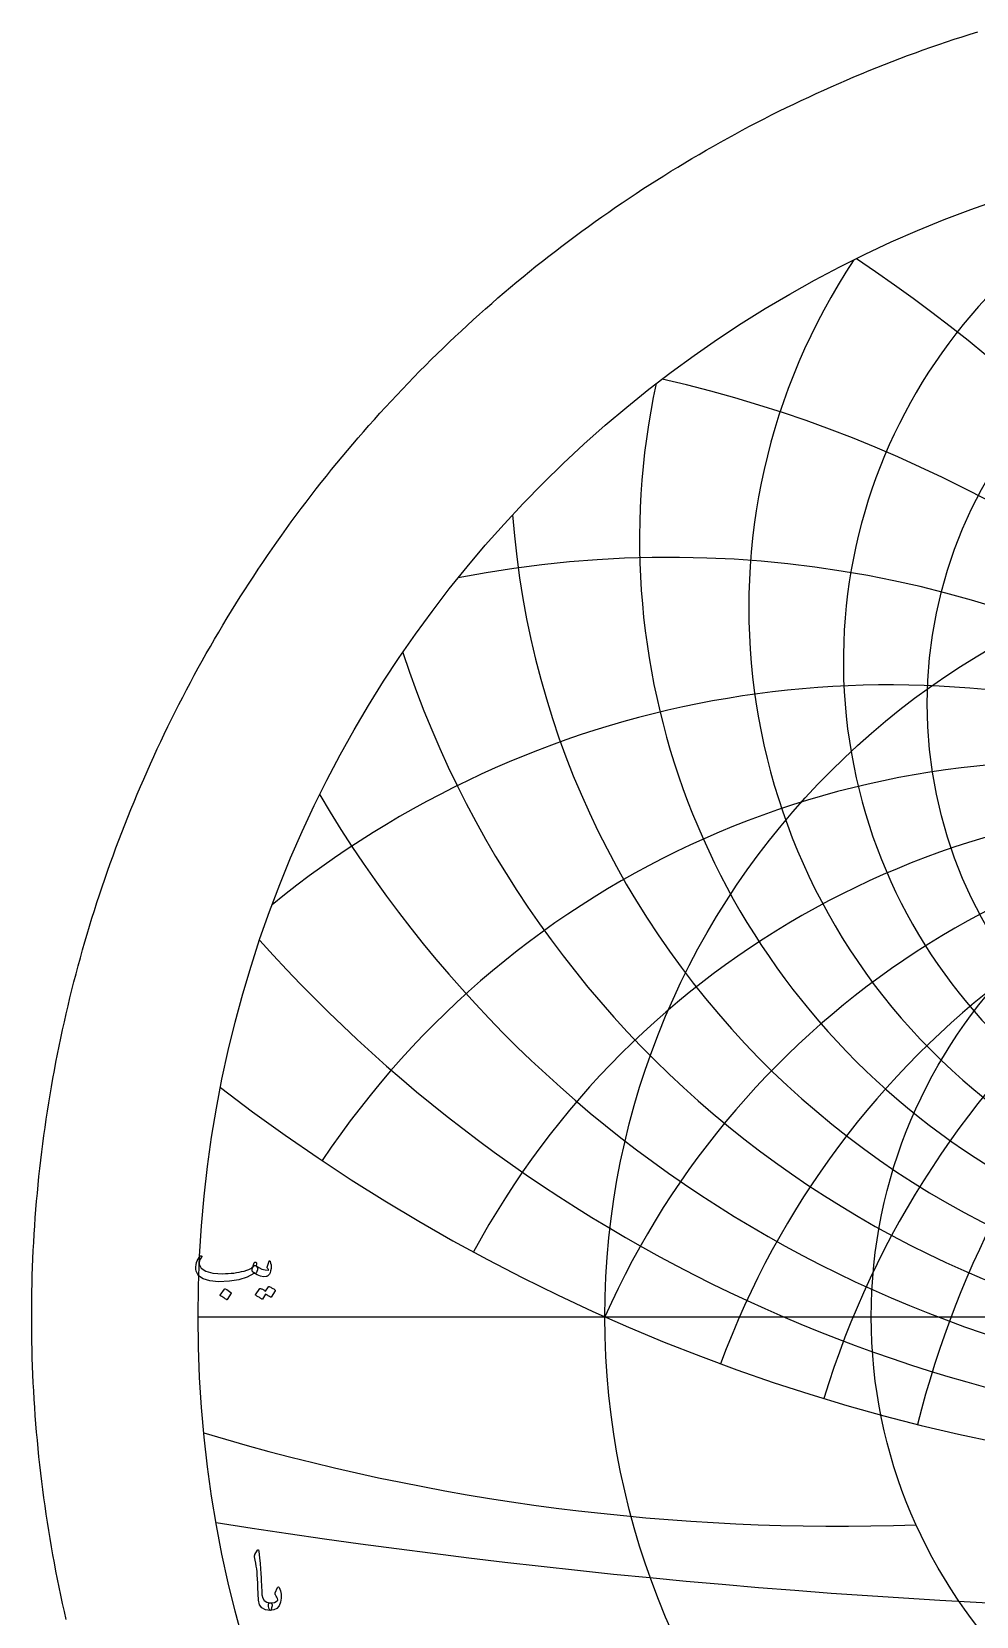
# Model space of a CAD drawing. Header units: millimetres. Extents: x -68 to 68, y -68 to 70.
# Drawn here: x -68.5 to -20.4, y -15.3 to 65.4 of the extents above; entities that cross this region are included whole.
import ezdxf

# ---------------------------------------------------------------- set-up
doc = ezdxf.new("R2010")
doc.units = ezdxf.units.MM
for name, color, linetype in [('CUT_OUTER', 1, 'Continuous'), ('ENGRAVE', 7, 'Continuous'), ('ENGRAVE_FINE', 8, 'Continuous'), ('TEXT', 5, 'Continuous')]:
    doc.layers.add(name, color=color, linetype=linetype)

msp = doc.modelspace()

# ---------------------------------------------------------------- linework, layer by layer
at = {"layer": 'CUT_OUTER'}
msp.add_lwpolyline([(-66.7179, -15.4126), (-66.8112, -15.003), (-66.902, -14.5927), (-66.9903, -14.182), (-67.076, -13.7706), (-67.1593, -13.3588), (-67.24, -12.9465), (-67.3181, -12.5337), (-67.3938, -12.1204), (-67.4669, -11.7066), (-67.5374, -11.2924), (-67.6055, -10.8778), (-67.6709, -10.4628), (-67.7339, -10.0474), (-67.7942, -9.6316), (-67.8521, -9.2154), (-67.9073, -8.7989), (-67.96, -8.3821), (-68.0102, -7.9649), (-68.0578, -7.5475), (-68.1028, -7.1297), (-68.1453, -6.7117), (-68.1852, -6.2935), (-68.2225, -5.875), (-68.2573, -5.4563), (-68.2895, -5.0373), (-68.3191, -4.6182), (-68.3461, -4.1989), (-68.3706, -3.7795), (-68.3925, -3.3599), (-68.4118, -2.9402), (-68.4286, -2.5204), (-68.4428, -2.1005), (-68.4544, -1.6805), (-68.4634, -1.2604), (-68.4698, -0.8403), (-68.4737, -0.4202), (-68.475, 0), (-68.4737, 0.4202), (-68.4698, 0.8403), (-68.4634, 1.2604), (-68.4544, 1.6805), (-68.4428, 2.1005), (-68.4286, 2.5204), (-68.4118, 2.9402), (-68.3925, 3.3599), (-68.3706, 3.7795), (-68.3461, 4.1989), (-68.3191, 4.6182), (-68.2895, 5.0373), (-68.2573, 5.4563), (-68.2225, 5.875), (-68.1852, 6.2935), (-68.1453, 6.7117), (-68.1028, 7.1297), (-68.0578, 7.5475), (-68.0102, 7.9649), (-67.96, 8.3821), (-67.9073, 8.7989), (-67.8521, 9.2154), (-67.7942, 9.6316), (-67.7339, 10.0474), (-67.6709, 10.4628), (-67.6055, 10.8778), (-67.5374, 11.2924), (-67.4669, 11.7066), (-67.3938, 12.1204), (-67.3181, 12.5337), (-67.24, 12.9465), (-67.1593, 13.3588), (-67.076, 13.7706), (-66.9903, 14.182), (-66.902, 14.5927), (-66.8112, 15.003), (-66.7179, 15.4126), (-66.6221, 15.8217), (-66.5237, 16.2302), (-66.4229, 16.6381), (-66.3196, 17.0453), (-66.2137, 17.4519), (-66.1054, 17.8579), (-65.9946, 18.2632), (-65.8813, 18.6677), (-65.7655, 19.0716), (-65.6472, 19.4748), (-65.5265, 19.8772), (-65.4033, 20.2789), (-65.2776, 20.6799), (-65.1495, 21.08), (-65.0189, 21.4794), (-64.8859, 21.8779), (-64.7505, 22.2756), (-64.6126, 22.6725), (-64.4722, 23.0685), (-64.3295, 23.4637), (-64.1843, 23.858), (-64.0367, 24.2513), (-63.8867, 24.6438), (-63.7343, 25.0354), (-63.5795, 25.4259), (-63.4222, 25.8156), (-63.2627, 26.2042), (-63.1007, 26.5919), (-62.9363, 26.9786), (-62.7696, 27.3643), (-62.6005, 27.7489), (-62.4291, 28.1325), (-62.2553, 28.515), (-62.0791, 28.8965), (-61.9007, 29.2768), (-61.7199, 29.6561), (-61.5367, 30.0342), (-61.3513, 30.4113), (-61.1635, 30.7871), (-60.9735, 31.1618), (-60.7811, 31.5354), (-60.5865, 31.9077), (-60.3896, 32.2789), (-60.1904, 32.6488), (-59.9889, 33.0175), (-59.7852, 33.385), (-59.5792, 33.7512), (-59.371, 34.1161), (-59.1605, 34.4798), (-58.9479, 34.8421), (-58.733, 35.2032), (-58.5159, 35.5629), (-58.2965, 35.9213), (-58.075, 36.2783), (-57.8513, 36.634), (-57.6255, 36.9882), (-57.3974, 37.3411), (-57.1672, 37.6926), (-56.9349, 38.0427), (-56.7004, 38.3913), (-56.4638, 38.7385), (-56.225, 39.0842), (-55.9841, 39.4285), (-55.7411, 39.7712), (-55.4961, 40.1125), (-55.2489, 40.4523), (-54.9996, 40.7905), (-54.7483, 41.1272), (-54.4949, 41.4624), (-54.2395, 41.796), (-53.982, 42.128), (-53.7225, 42.4584), (-53.461, 42.7873), (-53.1974, 43.1145), (-52.9319, 43.4401), (-52.6644, 43.764), (-52.3948, 44.0864), (-52.1233, 44.407), (-51.8499, 44.726), (-51.5745, 45.0433), (-51.2971, 45.3589), (-51.0178, 45.6728), (-50.7366, 45.985), (-50.4535, 46.2954), (-50.1685, 46.6042), (-49.8816, 46.9111), (-49.5928, 47.2163), (-49.3022, 47.5197), (-49.0097, 47.8213), (-48.7153, 48.1211), (-48.4191, 48.4191), (-48.1211, 48.7153), (-47.8213, 49.0097), (-47.5197, 49.3022), (-47.2163, 49.5928), (-46.9111, 49.8816), (-46.6042, 50.1685), (-46.2954, 50.4535), (-45.985, 50.7366), (-45.6728, 51.0178), (-45.3589, 51.2971), (-45.0433, 51.5745), (-44.726, 51.8499), (-44.407, 52.1233), (-44.0864, 52.3948), (-43.764, 52.6644), (-43.4401, 52.9319), (-43.1145, 53.1974), (-42.7873, 53.461), (-42.4584, 53.7225), (-42.128, 53.982), (-41.796, 54.2395), (-41.4624, 54.4949), (-41.1272, 54.7483), (-40.7905, 54.9996), (-40.4523, 55.2489), (-40.1125, 55.4961), (-39.7712, 55.7411), (-39.4285, 55.9841), (-39.0842, 56.225), (-38.7385, 56.4638), (-38.3913, 56.7004), (-38.0427, 56.9349), (-37.6926, 57.1672), (-37.3411, 57.3974), (-36.9882, 57.6255), (-36.634, 57.8513), (-36.2783, 58.075), (-35.9213, 58.2965), (-35.5629, 58.5159), (-35.2032, 58.733), (-34.8421, 58.9479), (-34.4798, 59.1605), (-34.1161, 59.371), (-33.7512, 59.5792), (-33.385, 59.7852), (-33.0175, 59.9889), (-32.6488, 60.1904), (-32.2789, 60.3896), (-31.9077, 60.5865), (-31.5354, 60.7811), (-31.1618, 60.9735), (-30.7871, 61.1635), (-30.4113, 61.3513), (-30.0342, 61.5367), (-29.6561, 61.7199), (-29.2768, 61.9007), (-28.8965, 62.0791), (-28.515, 62.2553), (-28.1325, 62.4291), (-27.7489, 62.6005), (-27.3643, 62.7696), (-26.9786, 62.9363), (-26.5919, 63.1007), (-26.2042, 63.2627), (-25.8156, 63.4222), (-25.4259, 63.5795), (-25.0354, 63.7343), (-24.6438, 63.8867), (-24.2513, 64.0367), (-23.858, 64.1843), (-23.4637, 64.3295), (-23.0685, 64.4722), (-22.6725, 64.6126), (-22.2756, 64.7505), (-21.8779, 64.8859), (-21.4794, 65.0189), (-21.08, 65.1495), (-20.6799, 65.2776), (-20.2789, 65.4033)], dxfattribs=at)
at = {"layer": 'ENGRAVE'}
msp.add_lwpolyline([(-60, 0), (60, 0)], dxfattribs=at)
for centre, radius in [((0, 0), 60), ((0, 31.2031), 22.8548), ((0, 0), 39.2754), ((0, 0), 25.7092)]:
    msp.add_circle(centre, radius, dxfattribs=at)
for centre, radius, start, end in [((0, 33.3497), 27.1291, 104.505507, 75.494493), ((0, 36.0775), 31.9495, 146.343028, 33.656972), ((0, 39.5703), 37.512, 167.806282, 12.193718), ((0, 44.107), 44.107, 184.286953, 355.713047), ((0, 50.1287), 52.1871, 198.225367, 341.774633), ((0, 58.3746), 62.5026, 210.596579, 329.403421), ((0, -17.4865), 42.9922, 24, 156), ((0, -17.4865), 42.9922, 24, 156), ((0, 70.1785), 76.3991, 221.90416, 318.09584), ((0, 88.2139), 96.5621, 232.445767, 307.554233), ((-27.3443, 102.0502), 112.7143, 253.31406, 271.993096)]:
    msp.add_arc(centre, radius, start, end, dxfattribs=at)
at = {"layer": 'ENGRAVE_FINE'}
for centre, radius, start, end in [((-74.4647, -17.4865), 85.9845, 6.519446, 56.062411), ((-74.4647, -17.4865), 85.9845, 6.519446, 56.062411), ((-51.2362, -17.4865), 66.8841, 8.847668, 77.154006), ((-51.2362, -17.4865), 66.8841, 8.847668, 77.154006), ((-36.0748, -17.4865), 56.1224, 11.320967, 100.963041), ((-36.0748, -17.4865), 56.1224, 11.320967, 100.963041), ((-24.8216, -17.4865), 49.6432, 13.992665, 129.228654), ((-24.8216, -17.4865), 49.6432, 13.992665, 129.228654), ((24.8216, -17.4865), 49.6432, 50.771346, 166.007335), ((24.8216, -17.4865), 49.6432, 50.771346, 166.007335), ((-15.6479, -17.4865), 45.7514, 16.930802, 146.227383), ((-15.6479, -17.4865), 45.7514, 16.930802, 146.227383), ((15.6479, -17.4865), 45.7514, 33.772617, 163.069198), ((15.6479, -17.4865), 45.7514, 33.772617, 163.069198), ((-7.5807, -17.4865), 43.6555, 20.225434, 151.570262), ((-7.5807, -17.4865), 43.6555, 20.225434, 151.570262), ((7.5807, -17.4865), 43.6555, 28.429738, 159.774566), ((7.5807, -17.4865), 43.6555, 28.429738, 159.774566), ((0, 367.1711), 382.2475, 261.109199, 278.890801)]:
    msp.add_arc(centre, radius, start, end, dxfattribs=at)
at = {"layer": 'TEXT'}
for points in [[(-57.045, 2.584), (-57.0409, 2.5819), (-57.037, 2.5797), (-57.0334, 2.5776), (-57.0301, 2.5755), (-57.0268, 2.5731), (-57.0232, 2.5701), (-57.0193, 2.5667), (-57.0152, 2.5627), (-56.9808, 2.5222), (-56.9673, 2.4648), (-56.9745, 2.3902), (-57.0024, 2.2987), (-57.0282, 2.2431), (-57.0546, 2.2082), (-57.0814, 2.1941), (-57.1089, 2.2008), (-57.1227, 2.2074), (-57.1344, 2.2103), (-57.144, 2.2095), (-57.1514, 2.205), (-57.5006, 2.0139), (-57.9179, 1.8793), (-58.4033, 1.801), (-58.9569, 1.7792), (-59.4045, 1.8175), (-59.7425, 1.9197), (-59.9708, 2.0858), (-60.0895, 2.3157), (-60.1079, 2.4243), (-60.1119, 2.5329), (-60.1015, 2.6415), (-60.0767, 2.7501), (-60.0429, 2.8461), (-60.0011, 2.9342), (-59.9514, 3.0143), (-59.8936, 3.0864), (-59.8827, 3.0955), (-59.8713, 3.1013), (-59.8593, 3.104), (-59.8468, 3.1035), (-59.8351, 3.0984), (-59.8255, 3.0918), (-59.8181, 3.0835), (-59.8127, 3.0737), (-59.8103, 3.0641), (-59.8117, 3.0524), (-59.8167, 3.0385), (-59.8255, 3.0226), (-59.8872, 2.9321), (-59.9277, 2.8437), (-59.9469, 2.7575), (-59.9447, 2.6734), (-59.8436, 2.4626), (-59.6083, 2.3115), (-59.239, 2.2199), (-58.7354, 2.188), (-58.5972, 2.1901), (-58.4592, 2.1965), (-58.3215, 2.2071), (-58.184, 2.2221), (-58.0476, 2.2412), (-57.9131, 2.2646), (-57.7804, 2.2923), (-57.6496, 2.3242), (-57.5227, 2.3604), (-57.4186, 2.3966), (-57.3375, 2.4328), (-57.2792, 2.469), (-57.2567, 2.4882), (-57.2361, 2.5116), (-57.2173, 2.5393), (-57.2004, 2.5712), (-57.1846, 2.6069), (-57.169, 2.6457), (-57.1537, 2.6878), (-57.1387, 2.733), (-57.1328, 2.7469), (-57.1238, 2.7586), (-57.1115, 2.7681), (-57.0961, 2.7756), (-57.0796, 2.7796), (-57.0641, 2.7788), (-57.0498, 2.7732), (-57.0365, 2.7628), (-57.0258, 2.7485), (-57.0194, 2.7309), (-57.0173, 2.7101), (-57.0194, 2.6862)], [(-57.1727, 2.2433), (-57.219, 2.2873), (-57.243, 2.3423), (-57.2446, 2.4086), (-57.2238, 2.4861), (-57.1788, 2.5555), (-57.1376, 2.5978), (-57.1001, 2.613), (-57.0663, 2.601), (-56.9066, 2.4954), (-56.7469, 2.4211), (-56.5872, 2.3783), (-56.4276, 2.3668), (-56.422, 2.3679), (-56.418, 2.3711), (-56.4156, 2.3764), (-56.4148, 2.3839), (-56.4188, 2.398), (-56.4308, 2.419), (-56.4507, 2.4469), (-56.4787, 2.4818), (-56.484, 2.4924), (-56.4872, 2.5031), (-56.4882, 2.5137), (-56.4872, 2.5244), (-56.385, 2.8182), (-56.3802, 2.8294), (-56.3743, 2.8373), (-56.3674, 2.8421), (-56.3594, 2.8437), (-56.3515, 2.8424), (-56.3445, 2.8384), (-56.3387, 2.8318), (-56.3339, 2.8224), (-56.302, 2.7269), (-56.2828, 2.6319), (-56.2764, 2.5374), (-56.2828, 2.4435), (-56.3036, 2.3266), (-56.3318, 2.2316), (-56.3674, 2.1584), (-56.4105, 2.1071), (-56.4433, 2.0789), (-56.4733, 2.0581), (-56.5008, 2.0448), (-56.5255, 2.039), (-56.6681, 2.0358), (-56.8236, 2.0688), (-56.9918, 2.138), (-57.1727, 2.2433)], [(-58.6588, 1.4002), (-58.6535, 1.4056), (-58.646, 1.4088), (-58.6364, 1.4098), (-58.6247, 1.4088), (-58.542, 1.3752), (-58.464, 1.3342), (-58.3908, 1.2858), (-58.3224, 1.2299), (-58.3158, 1.2214), (-58.3128, 1.2129), (-58.3136, 1.2044), (-58.3181, 1.1959), (-58.5183, 0.8722), (-58.5257, 0.8645), (-58.5353, 0.8627), (-58.547, 0.8667), (-58.5609, 0.8765), (-58.5728, 0.885), (-58.5917, 0.8978), (-58.6175, 0.9148), (-58.6503, 0.9361), (-58.6905, 0.9617), (-58.7386, 0.9915), (-58.7948, 1.0255), (-58.8589, 1.0639), (-58.8674, 1.0702), (-58.8717, 1.0766), (-58.8717, 1.083), (-58.8674, 1.0894)], [(-56.4148, 1.5195), (-56.4095, 1.5248), (-56.402, 1.528), (-56.3924, 1.5291), (-56.3807, 1.528), (-56.3388, 1.5123), (-56.2982, 1.495), (-56.259, 1.4761), (-56.2211, 1.4556), (-56.1842, 1.4332), (-56.1481, 1.4088), (-56.1129, 1.3821), (-56.0784, 1.3534), (-56.0718, 1.3446), (-56.0688, 1.3353), (-56.0696, 1.3255), (-56.0741, 1.3151), (-56.2785, 0.9915), (-56.2841, 0.9872), (-56.2924, 0.9872), (-56.3033, 0.9915), (-56.3169, 1), (-56.3262, 1.0078), (-56.3413, 1.0186), (-56.3624, 1.0323), (-56.3892, 1.049), (-56.4222, 1.0688), (-56.4616, 1.0921), (-56.5074, 1.1188), (-56.5596, 1.149), (-56.7214, 0.8978), (-56.7288, 0.8901), (-56.7384, 0.8882), (-56.7501, 0.8922), (-56.764, 0.9021), (-56.7759, 0.9106), (-56.7948, 0.9233), (-56.8206, 0.9404), (-56.8534, 0.9617), (-56.8936, 0.9872), (-56.9417, 1.017), (-56.9979, 1.0511), (-57.062, 1.0894), (-57.0687, 1.0958), (-57.0716, 1.1022), (-57.0708, 1.1086), (-57.0663, 1.115), (-56.8576, 1.4258), (-56.8523, 1.4311), (-56.8449, 1.4343), (-56.8353, 1.4354), (-56.8236, 1.4343), (-56.7879, 1.4227), (-56.7533, 1.4093), (-56.7198, 1.394), (-56.6873, 1.3768), (-56.6559, 1.3581), (-56.6256, 1.338), (-56.5963, 1.3165), (-56.5681, 1.2938)], [(-56.9677, -11.888), (-56.9595, -11.8752), (-56.9517, -11.8667), (-56.9445, -11.8624), (-56.9379, -11.8624), (-56.9278, -11.868), (-56.9187, -11.8848), (-56.9108, -11.9127), (-56.9038, -11.9518), (-56.8687, -12.2698), (-56.84, -12.5639), (-56.8176, -12.834), (-56.8016, -13.0802), (-56.7914, -13.2907), (-56.7819, -13.4794), (-56.7733, -13.6463), (-56.7654, -13.7913), (-56.7587, -13.9145), (-56.7532, -14.0159), (-56.7491, -14.0955), (-56.7463, -14.1532), (-56.7085, -14.3262), (-56.6249, -14.4534), (-56.4956, -14.5349), (-56.3205, -14.5705), (-56.2718, -14.5833), (-56.2406, -14.6131), (-56.2271, -14.66), (-56.2311, -14.7238), (-56.251, -14.8244), (-56.2726, -14.8963), (-56.2957, -14.9394), (-56.3205, -14.9538), (-56.5669, -14.9213), (-56.7484, -14.8239), (-56.865, -14.6615), (-56.9166, -14.4343), (-56.9247, -14.3256), (-56.932, -14.2166), (-56.9386, -14.1073), (-56.9443, -13.9978), (-56.9495, -13.888), (-56.9544, -13.778), (-56.9591, -13.6677), (-56.9634, -13.5571), (-56.9714, -13.3462), (-56.9826, -13.1563), (-56.997, -12.9875), (-57.0145, -12.8396), (-57.0353, -12.6976), (-57.0593, -12.5464), (-57.0864, -12.3857), (-57.1167, -12.2158), (-57.1207, -12.1852), (-57.1199, -12.1573), (-57.1143, -12.132), (-57.104, -12.1094)], [(-56.065, -14.0553), (-55.9458, -13.7913), (-55.9282, -13.7623), (-55.9096, -13.7519), (-55.8899, -13.7602), (-55.8691, -13.787), (-55.8308, -13.8676), (-55.801, -13.9515), (-55.7797, -14.0389), (-55.7669, -14.1298), (-55.7629, -14.2247), (-55.768, -14.3241), (-55.7821, -14.428), (-55.8053, -14.5365), (-55.8758, -14.719), (-55.9852, -14.8494), (-56.1334, -14.9277), (-56.3205, -14.9538), (-56.342, -14.9402), (-56.3641, -14.8995), (-56.3867, -14.8316), (-56.4099, -14.7366), (-56.4165, -14.6858), (-56.4152, -14.644), (-56.4059, -14.6112), (-56.3886, -14.5876), (-56.3748, -14.5785), (-56.3588, -14.5727), (-56.3407, -14.57), (-56.3205, -14.5705), (-56.2026, -14.5668), (-56.1001, -14.5429), (-56.0131, -14.4987), (-55.9415, -14.4343), (-55.9383, -14.4292), (-55.9373, -14.4226), (-55.9383, -14.4143), (-55.9415, -14.4045), (-55.9583, -14.3443), (-55.983, -14.2831), (-56.0158, -14.2208), (-56.0565, -14.1575), (-56.0698, -14.1335), (-56.0756, -14.1085), (-56.074, -14.0825), (-56.065, -14.0553)]]:
    msp.add_lwpolyline(points, close=True, dxfattribs=at)

doc.saveas('drawing.dxf')
